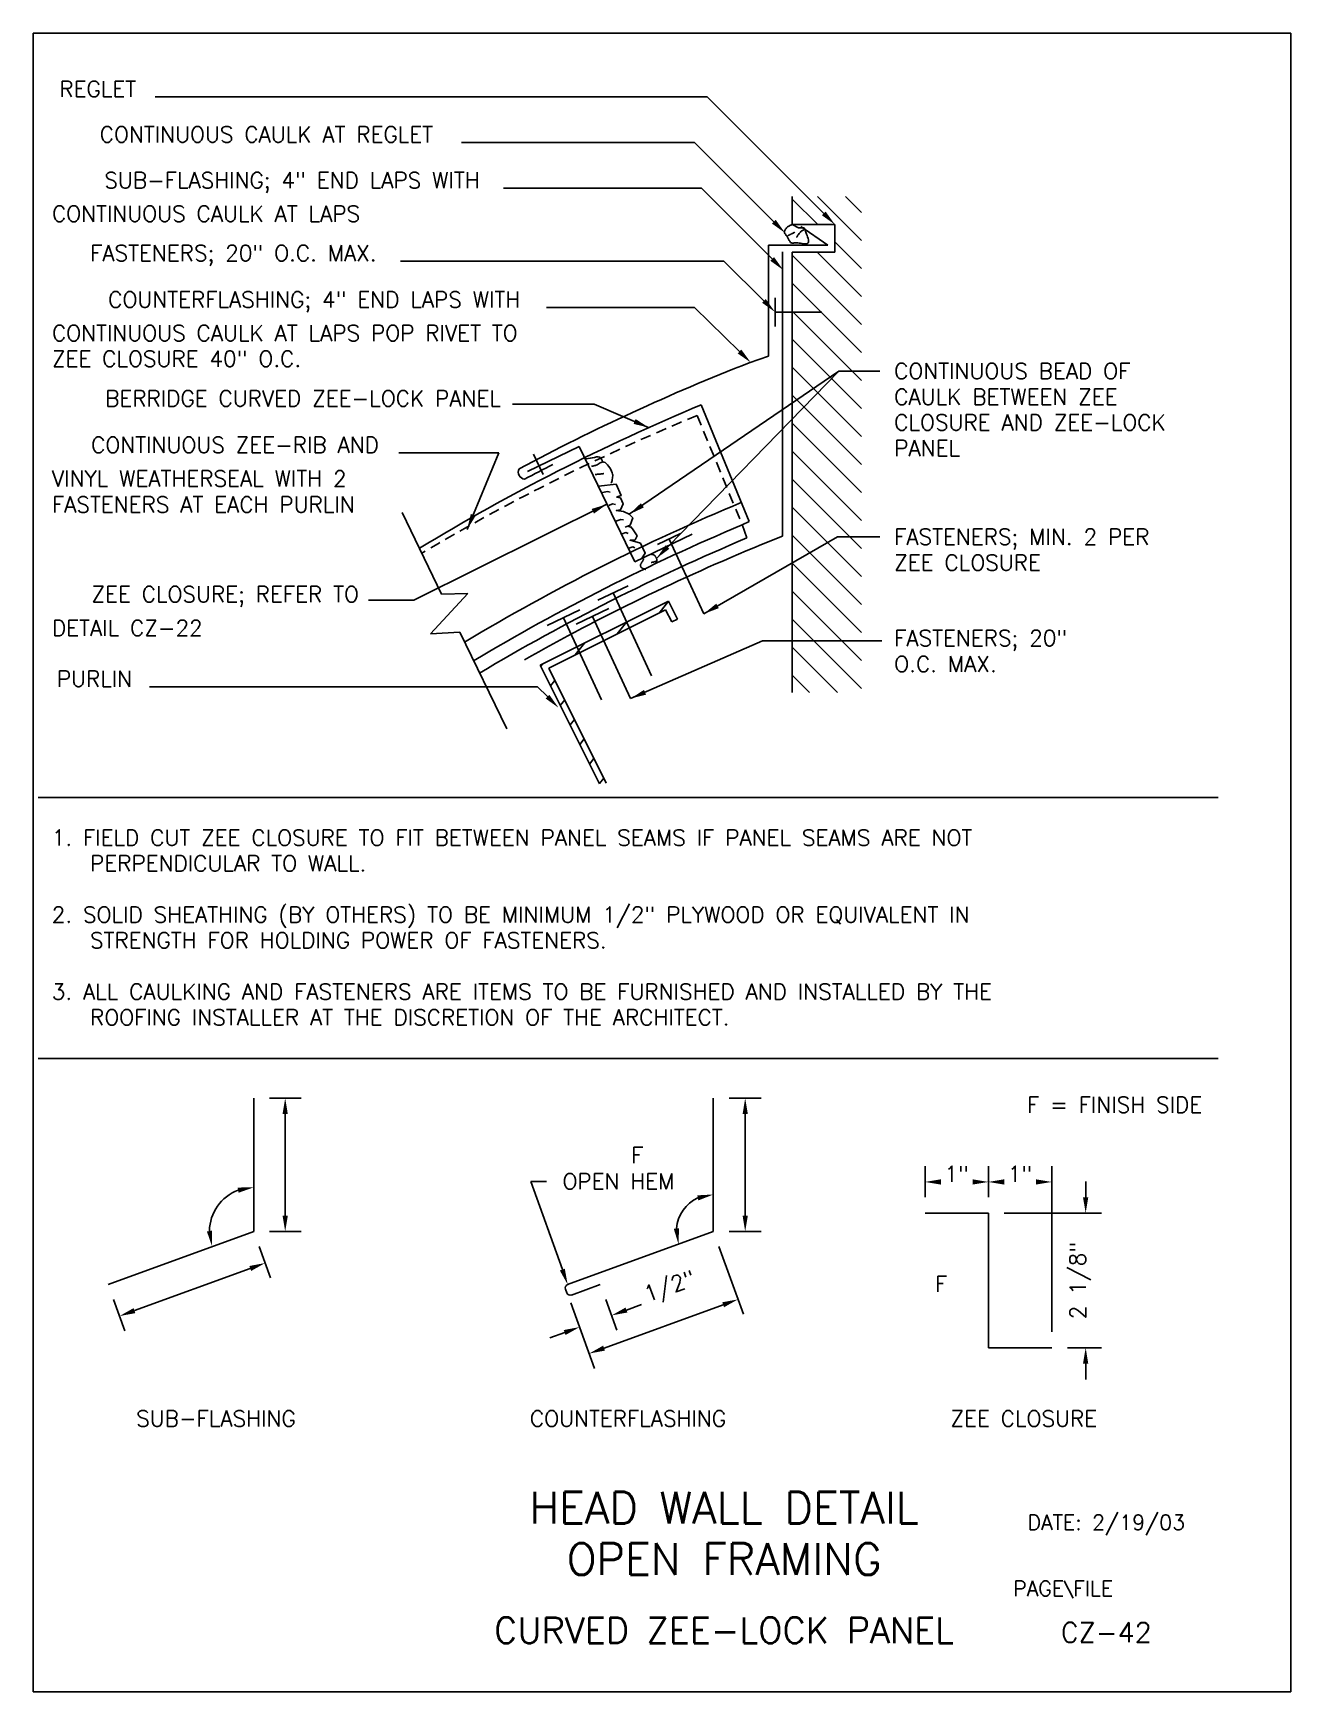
# Model space of a CAD drawing. Extents: x 0 to 19.9, y 0 to 26.2.
import ezdxf
from ezdxf.enums import TextEntityAlignment as Align

# ---------------------------------------------------------------- set-up
doc = ezdxf.new("R2010")
doc.units = 0
doc.header["$LTSCALE"] = 0.333325
doc.header["$MEASUREMENT"] = 0
doc.linetypes.add('HIDDENX2', pattern=[0.75, 0.5, -0.25])
doc.layers.get('0').update_dxf_attribs({"linetype": 'CONTINUOUS'})
for name, color, linetype in [('BORDER', 7, 'CONTINUOUS'), ('CMP-FLSH', 7, 'CONTINUOUS'), ('DIM-TXT', 7, 'CONTINUOUS'), ('STCTR', 7, 'CONTINUOUS'), ('STRCTR', 7, 'CONTINUOUS')]:
    doc.layers.add(name, color=color, linetype=linetype)
doc.styles.add('ROMANS', font='romans', dxfattribs={"height": 0.25})
doc.dimstyles.get("Standard").update_dxf_attribs({"dimtxt": 0.18, "dimasz": 0.18, "dimexe": 0.18, "dimexo": 0.0625, "dimgap": 0.09, "dimtad": 0, "dimtih": 1, "dimtoh": 1, "dimdec": 4, "dimzin": 0, "dimtxsty": 'ROMANS', "dimcen": 0.09, "dimazin": 3, "dimtfac": 1, "dimtdec": 4, "dimtofl": 0, "dimtmove": 0, "dimatfit": 3, "dimtolj": 1, "dimtzin": 0})

# ---------------------------------------------------------------- blocks, each defined once
blk = doc.blocks.new('*X0')
at = {"color": 0, "linetype": 'CONTINUOUS'}
for p, q in [((40.25, 20.804), (40.417, 20.972)), ((39.555, 20.551), (39.722, 20.719)), ((38.86, 20.298), (39.027, 20.466)), ((38.301, 20.181), (38.332, 20.213)), ((38.419, 19.857), (38.497, 19.935)), ((38.536, 19.533), (38.614, 19.611)), ((38.654, 19.209), (38.732, 19.287)), ((38.772, 18.885), (38.85, 18.963)), ((38.89, 18.561), (38.968, 18.639)), ((39.008, 18.237), (39.086, 18.315))]:
    blk.add_line(p, q, dxfattribs=at)
blk = doc.blocks.new('*X1')
at = {"color": 0, "linetype": 'CONTINUOUS'}
for p, q in [((42.741, 26.644), (42.34, 27.045)), ((43.433, 26.394), (42.737, 27.09)), ((43.433, 26.835), (43.179, 27.09)), ((43.433, 25.51), (42.734, 26.209)), ((43.433, 25.952), (43.013, 26.372)), ((43.433, 25.068), (42.34, 26.161)), ((43.433, 24.626), (42.34, 25.719)), ((43.433, 24.184), (42.34, 25.277)), ((43.433, 23.742), (42.34, 24.835)), ((43.433, 23.3), (42.34, 24.393)), ((43.433, 22.858), (42.34, 23.951)), ((43.433, 22.416), (42.34, 23.509)), ((43.433, 21.974), (42.34, 23.068)), ((43.433, 21.532), (42.34, 22.626)), ((43.433, 21.09), (42.34, 22.184)), ((43.433, 20.648), (42.34, 21.742)), ((43.433, 20.206), (42.34, 21.3)), ((43.433, 19.764), (42.34, 20.858)), ((43.433, 19.322), (42.34, 20.416)), ((43.053, 19.261), (42.34, 19.974)), ((42.611, 19.261), (42.34, 19.532))]:
    blk.add_line(p, q, dxfattribs=at)

msp = doc.modelspace()

# ---------------------------------------------------------------- linework, layer by layer
at = {"color": 5, "linetype": 'CONTINUOUS'}
for p, q in [((0, 0), (0, 26.175)), ((0, 26.175), (19.85, 26.175)), ((19.85, 26.175), (19.85, 0)), ((19.85, 0), (0, 0))]:
    msp.add_line(p, q, dxfattribs=at)
at = {"layer": 'BORDER', "color": 3, "linetype": 'CONTINUOUS'}
for p, q in [((10.636, 25.17), (1.928, 25.17)), ((12.478, 23.33), (10.636, 25.17)), ((10.436, 24.452), (6.759, 24.452)), ((11.691, 23.199), (10.436, 24.452)), ((10.551, 23.729), (7.425, 23.729)), ((11.663, 22.613), (10.551, 23.729)), ((10.903, 22.579), (5.798, 22.579)), ((11.533, 21.951), (10.903, 22.579)), ((10.438, 21.846), (8.1, 21.846)), ((11.148, 21.151), (10.438, 21.846)), ((12.715, 20.843), (13.364, 20.843)), ((7.349, 19.553), (5.773, 19.553)), ((12.693, 18.227), (13.364, 18.227)), ((7.96, 15.861), (1.834, 15.861)), ((8.116, 15.705), (7.96, 15.861))]:
    msp.add_line(p, q, dxfattribs=at)
at = {"layer": 'BORDER', "color": 5, "linetype": 'CONTINUOUS'}
for p, q in [((0.078, 14.111), (18.701, 14.111)), ((0.078, 9.993), (18.701, 9.993))]:
    msp.add_line(p, q, dxfattribs=at)
at = {"layer": 'BORDER', "color": 3, "linetype": 'CONTINUOUS'}
for points in [[(12.507, 23.36), (12.449, 23.301), (12.655, 23.154)], [(11.72, 23.229), (11.661, 23.17), (11.868, 23.022)], [(11.693, 22.642), (11.634, 22.584), (11.84, 22.436)], [(11.562, 21.98), (11.504, 21.921), (11.71, 21.774)], [(11.177, 21.181), (11.119, 21.121), (11.327, 20.977)], [(8.146, 15.735), (8.087, 15.676), (8.293, 15.529)]]:
    msp.add_solid(points, dxfattribs=at)
at = {"layer": 'CMP-FLSH', "color": 1, "linetype": 'CONTINUOUS'}
for p, q in [((12.54, 22.827), (12.117, 23.124)), ((11.608, 22.827), (12.54, 22.827)), ((11.608, 22.827), (11.608, 21.079)), ((10.545, 20.311), (11.302, 18.468)), ((8.617, 19.652), (7.803, 19.26)), ((9.494, 17.831), (8.617, 19.652)), ((11.266, 18.21), (11.189, 18.421)), ((10.402, 18.268), (9.494, 17.831)), ((3.481, 9.368), (3.481, 7.264)), ((10.735, 9.368), (10.735, 7.264)), ((14.076, 7.554), (15.076, 7.554)), ((15.076, 7.554), (15.076, 5.429)), ((3.481, 7.264), (1.182, 6.427)), ((10.735, 7.264), (8.436, 6.427)), ((8.402, 6.354), (8.423, 6.296)), ((8.496, 6.262), (8.951, 6.428)), ((15.076, 5.429), (16.076, 5.429))]:
    msp.add_line(p, q, dxfattribs=at)
at = {"layer": 'CMP-FLSH', "color": 6, "linetype": 'CONTINUOUS'}
for p, q in [((11.71, 22.001), (11.71, 21.547)), ((11.71, 21.774), (12.446, 21.774)), ((8.05, 19.208), (7.895, 19.53)), ((9.249, 18.868), (9.209, 18.851)), ((9.268, 18.844), (9.209, 18.851)), ((9.42, 18.413), (9.344, 18.379)), ((9.431, 18.379), (9.388, 18.397))]:
    msp.add_line(p, q, dxfattribs=at)
at = {"layer": 'CMP-FLSH', "color": 9, "linetype": 'HIDDENX2'}
msp.add_line((10.479, 20.143), (11.189, 18.421), dxfattribs=at)
at = {"layer": 'CMP-FLSH', "color": 6, "linetype": 'CONTINUOUS'}
for points in [[(11.982, 23.154, 0), (11.975, 23.152, 0), (11.968, 23.15, 0), (11.959, 23.147, 0), (11.951, 23.144, 0), (11.943, 23.14, 0), (11.935, 23.136, 0), (11.927, 23.132, 0), (11.921, 23.128, 0), (11.915, 23.124, 0), (11.908, 23.118, 0), (11.9, 23.111, 0), (11.892, 23.102, 0), (11.884, 23.093, 0), (11.876, 23.083, 0), (11.869, 23.073, 0), (11.863, 23.063, 0), (11.859, 23.054, 0), (11.857, 23.045, 0), (11.858, 23.036, 0), (11.861, 23.026, 0), (11.866, 23.016, 0), (11.873, 23.005, 0), (11.88, 22.994, 0), (11.887, 22.983, 0), (11.894, 22.973, 0), (11.9, 22.964, 0), (11.906, 22.956, 0), (11.91, 22.947, 0), (11.916, 22.937, 0), (11.921, 22.926, 0), (11.927, 22.914, 0), (11.934, 22.902, 0), (11.941, 22.891, 0), (11.948, 22.881, 0), (11.955, 22.873, 0), (11.963, 22.867, 0), (11.97, 22.864, 0), (11.979, 22.863, 0), (11.989, 22.862, 0), (12, 22.863, 0), (12.011, 22.864, 0), (12.022, 22.865, 0), (12.032, 22.866, 0), (12.042, 22.867, 0), (12.05, 22.867, 0), (12.067, 22.866, 0), (12.088, 22.863, 0), (12.111, 22.859, 0), (12.135, 22.855, 0), (12.159, 22.852, 0), (12.182, 22.851, 0), (12.203, 22.853, 0), (12.22, 22.858, 0), (12.232, 22.867, 0), (12.238, 22.88, 0), (12.239, 22.897, 0), (12.237, 22.916, 0), (12.231, 22.937, 0), (12.223, 22.959, 0), (12.215, 22.981, 0), (12.206, 23.001, 0), (12.199, 23.019, 0), (12.194, 23.035, 0), (12.192, 23.041, 0), (12.191, 23.047, 0), (12.19, 23.055, 0), (12.188, 23.063, 0), (12.186, 23.071, 0), (12.184, 23.078, 0), (12.181, 23.085, 0), (12.178, 23.09, 0), (12.175, 23.094, 0), (12.167, 23.098, 0), (12.157, 23.101, 0), (12.146, 23.102, 0), (12.134, 23.103, 0), (12.122, 23.102, 0), (12.109, 23.102, 0), (12.098, 23.102, 0), (12.087, 23.103, 0), (12.078, 23.104, 0), (12.069, 23.108, 0), (12.059, 23.113, 0), (12.048, 23.119, 0), (12.036, 23.126, 0), (12.024, 23.133, 0), (12.013, 23.14, 0), (12.001, 23.146, 0), (11.991, 23.151, 0), (11.982, 23.154, 0)], [(11.906, 22.976, 0), (11.911, 22.978, 0), (11.917, 22.982, 0), (11.924, 22.985, 0), (11.931, 22.989, 0), (11.938, 22.992, 0), (11.945, 22.996, 0), (11.952, 23, 0), (11.958, 23.003, 0), (11.963, 23.005, 0), (11.969, 23.008, 0), (11.976, 23.012, 0), (11.985, 23.016, 0), (11.993, 23.021, 0), (12.002, 23.025, 0), (12.009, 23.029, 0), (12.015, 23.032, 0), (12.019, 23.034, 0), (12.021, 23.035, 0)], [(12.175, 23.075, 0), (12.169, 23.073, 0), (12.162, 23.07, 0), (12.155, 23.067, 0), (12.148, 23.064, 0), (12.141, 23.06, 0), (12.134, 23.056, 0), (12.127, 23.052, 0), (12.122, 23.049, 0), (12.117, 23.045, 0), (12.109, 23.037, 0), (12.1, 23.026, 0), (12.09, 23.014, 0), (12.08, 23, 0), (12.071, 22.987, 0), (12.062, 22.975, 0), (12.056, 22.965, 0), (12.051, 22.958, 0), (12.05, 22.956, 0)], [(8.987, 19.405, 0), (8.986, 19.414, 0), (8.983, 19.423, 0), (8.979, 19.433, 0), (8.974, 19.443, 0), (8.968, 19.453, 0), (8.961, 19.462, 0), (8.954, 19.471, 0), (8.947, 19.477, 0), (8.94, 19.482, 0), (8.919, 19.488, 0), (8.891, 19.487, 0), (8.859, 19.481, 0), (8.826, 19.474, 0), (8.792, 19.466, 0), (8.761, 19.461, 0), (8.734, 19.46, 0), (8.714, 19.465, 0), (8.703, 19.479, 0)], [(9.119, 19.073, 0), (9.126, 19.084, 0), (9.132, 19.099, 0), (9.137, 19.116, 0), (9.141, 19.134, 0), (9.144, 19.152, 0), (9.146, 19.171, 0), (9.147, 19.188, 0), (9.147, 19.204, 0), (9.145, 19.217, 0), (9.138, 19.238, 0), (9.128, 19.263, 0), (9.116, 19.288, 0), (9.1, 19.315, 0), (9.083, 19.34, 0), (9.065, 19.364, 0), (9.045, 19.383, 0), (9.026, 19.398, 0), (9.007, 19.407, 0), (8.994, 19.408, 0), (8.98, 19.405, 0), (8.965, 19.4, 0), (8.949, 19.392, 0), (8.932, 19.383, 0), (8.916, 19.373, 0), (8.901, 19.365, 0), (8.886, 19.358, 0), (8.874, 19.353, 0), (8.868, 19.352, 0), (8.862, 19.35, 0), (8.854, 19.347, 0), (8.846, 19.345, 0), (8.838, 19.343, 0), (8.831, 19.342, 0), (8.824, 19.343, 0), (8.819, 19.344, 0), (8.815, 19.347, 0)], [(8.868, 19.21, 0), (8.879, 19.211, 0), (8.892, 19.213, 0), (8.905, 19.214, 0), (8.92, 19.215, 0), (8.934, 19.217, 0), (8.949, 19.218, 0), (8.963, 19.22, 0), (8.975, 19.221, 0), (8.986, 19.222, 0), (8.988, 19.222, 0), (8.99, 19.222, 0), (8.993, 19.223, 0), (8.996, 19.223, 0), (8.999, 19.223, 0), (9.001, 19.224, 0), (9.004, 19.224, 0), (9.005, 19.224, 0), (9.005, 19.224, 0)], [(9.249, 18.868, 0), (9.279, 18.879, 0), (9.201, 19.056, 0), (8.924, 19.028, 0)], [(8.985, 18.927, 0), (9.067, 18.94, 0), (9.105, 18.93, 0)], [(9.084, 18.722, 0), (9.144, 18.746, 0), (9.191, 18.737, 0)], [(9.42, 18.413, 0), (9.464, 18.526, 0), (9.409, 18.583, 0), (9.315, 18.625, 0), (9.203, 18.644, 0), (9.272, 18.651, 0), (9.312, 18.748, 0), (9.268, 18.844, 0)], [(9.196, 18.476, 0), (9.277, 18.501, 0), (9.319, 18.497, 0)], [(9.599, 17.881, 0), (9.66, 17.97, 0), (9.584, 18.127, 0), (9.42, 18.172, 0), (9.499, 18.18, 0), (9.533, 18.245, 0), (9.462, 18.351, 0), (9.426, 18.388, 0)], [(9.296, 18.276, 0), (9.356, 18.295, 0), (9.391, 18.281, 0)], [(9.403, 18.048, 0), (9.463, 18.067, 0), (9.498, 18.054, 0)], [(9.634, 17.878, 0), (9.633, 17.875, 0), (9.631, 17.871, 0), (9.629, 17.866, 0), (9.628, 17.862, 0), (9.626, 17.857, 0), (9.624, 17.853, 0), (9.622, 17.849, 0), (9.62, 17.845, 0), (9.619, 17.842, 0), (9.616, 17.837, 0), (9.612, 17.831, 0), (9.608, 17.825, 0), (9.604, 17.819, 0), (9.6, 17.813, 0), (9.596, 17.806, 0), (9.592, 17.8, 0), (9.59, 17.795, 0), (9.588, 17.789, 0), (9.588, 17.786, 0), (9.587, 17.781, 0), (9.587, 17.776, 0), (9.588, 17.771, 0), (9.588, 17.765, 0), (9.589, 17.76, 0), (9.59, 17.755, 0), (9.592, 17.751, 0), (9.593, 17.748, 0), (9.595, 17.745, 0), (9.598, 17.742, 0), (9.601, 17.74, 0), (9.605, 17.737, 0), (9.609, 17.735, 0), (9.613, 17.732, 0), (9.617, 17.73, 0), (9.621, 17.728, 0), (9.624, 17.727, 0), (9.628, 17.725, 0), (9.634, 17.723, 0), (9.64, 17.72, 0), (9.647, 17.718, 0), (9.654, 17.716, 0), (9.66, 17.714, 0), (9.665, 17.712, 0), (9.668, 17.711, 0), (9.669, 17.711, 0)], [(9.804, 17.832, 0), (9.799, 17.831, 0), (9.793, 17.829, 0), (9.786, 17.828, 0), (9.778, 17.826, 0), (9.771, 17.825, 0), (9.764, 17.824, 0), (9.759, 17.823, 0), (9.755, 17.822, 0), (9.754, 17.822, 0)], [(9.757, 17.948, 0), (9.761, 17.948, 0), (9.766, 17.948, 0), (9.772, 17.947, 0), (9.778, 17.946, 0), (9.784, 17.945, 0), (9.79, 17.943, 0), (9.795, 17.941, 0), (9.8, 17.939, 0), (9.804, 17.937, 0), (9.807, 17.934, 0), (9.811, 17.931, 0), (9.815, 17.926, 0), (9.818, 17.922, 0), (9.822, 17.916, 0), (9.825, 17.911, 0), (9.828, 17.906, 0), (9.831, 17.902, 0), (9.833, 17.898, 0), (9.834, 17.896, 0), (9.835, 17.894, 0), (9.836, 17.892, 0), (9.837, 17.889, 0), (9.838, 17.887, 0), (9.839, 17.884, 0), (9.839, 17.882, 0), (9.84, 17.88, 0), (9.84, 17.878, 0), (9.841, 17.874, 0), (9.842, 17.871, 0), (9.843, 17.866, 0), (9.843, 17.862, 0), (9.844, 17.857, 0), (9.844, 17.853, 0), (9.845, 17.848, 0), (9.844, 17.845, 0), (9.844, 17.841, 0), (9.843, 17.839, 0), (9.842, 17.836, 0), (9.84, 17.833, 0), (9.838, 17.829, 0), (9.836, 17.826, 0), (9.834, 17.823, 0), (9.832, 17.821, 0), (9.831, 17.82, 0), (9.831, 17.819, 0)], [(9.843, 17.852, 0), (9.84, 17.85, 0), (9.836, 17.847, 0), (9.831, 17.845, 0), (9.826, 17.842, 0), (9.822, 17.84, 0), (9.817, 17.837, 0), (9.812, 17.835, 0), (9.808, 17.834, 0), (9.804, 17.832, 0)], [(9.669, 17.711, 0), (9.669, 17.711, 0), (9.669, 17.711, 0), (9.669, 17.711, 0), (9.669, 17.711, 0), (9.669, 17.711, 0), (9.669, 17.711, 0), (9.669, 17.711, 0), (9.669, 17.711, 0), (9.669, 17.711, 0)]]:
    msp.add_polyline3d(points, dxfattribs=at)
at = {"layer": 'CMP-FLSH', "color": 1, "linetype": 'CONTINUOUS'}
for centre, start, end in [((8.456, 6.374), 109.9986, 199.9989), ((8.477, 6.316), 200.0028, 289.9983)]:
    msp.add_arc(centre, 0.057, start, end, dxfattribs=at)
at = {"layer": 'DIM-TXT', "color": 1, "linetype": 'CONTINUOUS'}
for p, q in [((11.825, 22.726), (11.825, 18.235)), ((11.302, 20.974), (11.608, 21.079)), ((11.191, 18.416), (11.302, 18.468)), ((11.493, 18.104), (11.825, 18.235))]:
    msp.add_line(p, q, dxfattribs=at)
at = {"layer": 'DIM-TXT', "color": 6, "linetype": 'CONTINUOUS'}
for p, q in [((9.856, 18.106), (10.217, 18.279)), ((10.037, 18.192), (10.585, 17.012)), ((8.914, 17.227), (9.392, 17.456)), ((9.153, 17.341), (9.76, 16.034)), ((8.112, 16.826), (8.628, 17.074)), ((8.568, 16.847), (9.084, 17.095)), ((8.37, 16.95), (8.972, 15.653)), ((8.826, 16.971), (9.428, 15.674))]:
    msp.add_line(p, q, dxfattribs=at)
at = {"layer": 'DIM-TXT', "color": 3, "linetype": 'CONTINUOUS'}
for p, q in [((3.731, 9.368), (4.228, 9.368)), ((10.985, 9.368), (11.488, 9.368)), ((3.978, 7.514), (3.978, 9.118)), ((11.238, 7.514), (11.238, 9.118)), ((14.076, 7.804), (14.076, 8.296)), ((15.076, 7.804), (15.076, 8.296)), ((16.076, 5.679), (16.076, 8.296)), ((7.854, 8.056), (8.104, 8.056)), ((8.352, 6.663), (7.856, 8.056)), ((16.612, 7.804), (16.612, 8.054)), ((15.326, 7.554), (16.862, 7.554)), ((3.731, 7.264), (4.228, 7.264)), ((10.985, 7.264), (11.488, 7.264)), ((3.566, 7.029), (3.747, 6.532)), ((10.82, 7.029), (11.21, 5.958)), ((1.598, 6.016), (3.427, 6.681)), ((1.268, 6.192), (1.449, 5.695)), ((8.484, 6.139), (8.861, 5.103)), ((9.01, 5.424), (10.889, 6.108)), ((9.037, 6.193), (9.214, 5.705)), ((9.364, 6.025), (9.599, 6.111)), ((8.389, 5.67), (8.154, 5.585)), ((16.326, 5.429), (16.862, 5.429)), ((16.612, 5.179), (16.612, 4.929))]:
    msp.add_line(p, q, dxfattribs=at)
at = {"layer": 'DIM-TXT', "color": 1, "linetype": 'CONTINUOUS'}
for centre, radius, start, end in [((23.561, -10.419), 33.701, 111.3314, 118.1345), ((23.561, -10.775), 33.701, 112.7199, 121.2148), ((23.561, -10.629), 33.701, 117.11, 117.9653), ((7.769, 19.249), 0.112, 152.5337, 264.0717), ((24.132, -12.342), 33.701, 112.5969, 120.9318), ((24.245, -12.655), 33.701, 112.7898, 120.8754), ((24.32, -12.861), 33.701, 112.7898, 120.8383), ((24.32, -13.061), 33.701, 112.371, 119.4456)]:
    msp.add_arc(centre, radius, start, end, dxfattribs=at)
at = {"layer": 'DIM-TXT', "color": 9, "linetype": 'HIDDENX2'}
msp.add_arc((23.339, -11.009), 33.701, 112.4304, 120.6994, dxfattribs=at)
at = {"layer": 'DIM-TXT', "color": 3, "linetype": 'CONTINUOUS'}
for centre, radius, start, end in [((3.481, 7.264), 0.698, 110.6427, 179.3573), ((10.735, 7.264), 0.584, 114.7034, 175.2966)]:
    msp.add_arc(centre, radius, start, end, dxfattribs=at)
for points in [[(3.936, 9.118), (4.019, 9.118), (3.978, 9.368)], [(11.197, 9.118), (11.28, 9.118), (11.238, 9.368)], [(3.227, 7.958), (3.242, 7.876), (3.481, 7.961)], [(14.326, 8.088), (14.326, 8.005), (14.076, 8.046)], [(14.826, 8.088), (14.826, 8.005), (15.076, 8.046)], [(15.326, 8.088), (15.326, 8.005), (15.076, 8.046)], [(15.826, 8.088), (15.826, 8.005), (16.076, 8.046)], [(10.482, 7.835), (10.499, 7.754), (10.735, 7.848)], [(16.57, 7.804), (16.653, 7.804), (16.612, 7.554)], [(3.936, 7.514), (4.019, 7.514), (3.978, 7.264)], [(11.197, 7.514), (11.28, 7.514), (11.238, 7.264)], [(2.824, 7.279), (2.742, 7.265), (2.825, 7.025)], [(10.194, 7.317), (10.111, 7.306), (10.186, 7.064)], [(3.412, 6.72), (3.441, 6.642), (3.662, 6.767)], [(8.391, 6.677), (8.313, 6.649), (8.436, 6.427)], [(1.584, 6.055), (1.612, 5.976), (1.363, 5.93)], [(9.35, 6.064), (9.378, 5.986), (9.129, 5.94)], [(10.875, 6.147), (10.904, 6.069), (11.124, 6.193)], [(8.374, 5.709), (8.403, 5.631), (8.624, 5.756)], [(8.996, 5.463), (9.025, 5.385), (8.775, 5.338)], [(16.57, 5.179), (16.653, 5.179), (16.612, 5.429)]]:
    msp.add_solid(points, dxfattribs=at)
at = {"layer": 'STCTR', "color": 2, "linetype": 'CONTINUOUS'}
for p, q in [((6.444, 17.323), (5.825, 18.61)), ((6.858, 17.333), (6.272, 16.696)), ((6.444, 17.323), (6.858, 17.333)), ((6.272, 16.696), (6.734, 16.72)), ((6.734, 16.72), (7.474, 15.197))]:
    msp.add_line(p, q, dxfattribs=at)
at = {"layer": 'STRCTR', "color": 4, "linetype": 'CONTINUOUS'}
for p, q in [((11.982, 23.154), (11.982, 23.6)), ((12.655, 23.154), (11.982, 23.154)), ((12.655, 22.719), (12.655, 23.154)), ((11.982, 22.719), (12.655, 22.719)), ((11.982, 22.719), (11.982, 15.771)), ((10.027, 17.21), (8.004, 16.201)), ((8.138, 16.156), (9.982, 17.076)), ((10.078, 16.883), (9.982, 17.076)), ((10.027, 17.21), (10.168, 16.928)), ((10.168, 16.928), (10.078, 16.883)), ((8.938, 14.33), (8.004, 16.201)), ((9.043, 14.342), (8.138, 16.156))]:
    msp.add_line(p, q, dxfattribs=at)

# ---------------------------------------------------------------- block references
msp.add_blockref('*X1', (-30.358, -3.49), dxfattribs=at)
at = {"layer": 'STRCTR', "color": 4, "linetype": 'CONTINUOUS', "rotation": 6.511722409821891}
msp.add_blockref('*X0', (-27.752, -8.21), dxfattribs=at)

# ---------------------------------------------------------------- texts
at = {"layer": 'BORDER', "color": 3, "linetype": 'CONTINUOUS', "style": 'ROMANS'}
for s, p in [('REGLET', (1.625, 25.17)), ('CONTINUOUS CAULK AT REGLET', (6.312, 24.452)), ('SUB-FLASHING; 4" END LAPS WITH', (7.048, 23.729)), ('FASTENERS; 20" O.C. MAX.', (5.421, 22.579)), ('COUNTERFLASHING; 4" END LAPS WITH', (7.688, 21.846)), ('BERRIDGE CURVED ZEE-LOCK PANEL', (7.383, 20.286)), ('CONTINUOUS ZEE-RIB AND', (5.458, 19.553)), ('ZEE CLOSURE; REFER TO', (5.142, 17.197)), ('PURLIN', (1.563, 15.861)), ('F = FINISH SIDE', (18.452, 9.139))]:
    msp.add_text(s, height=0.25, dxfattribs=at).set_placement(p, align=Align.RIGHT)
for s, height, p in [('CONTINUOUS CAULK AT LAPS', 0.25, (0.297, 23.2)), ('CONTINUOUS CAULK AT LAPS POP RIVET TO', 0.25, (0.297, 21.317)), ('ZEE CLOSURE 40" O.C.', 0.25, (0.297, 20.912)), ('CONTINUOUS BEAD OF', 0.25, (13.589, 20.718)), ('CAULK BETWEEN ZEE', 0.25, (13.591, 20.311)), ('CLOSURE AND ZEE-LOCK', 0.25, (13.591, 19.907)), ('PANEL', 0.25, (13.591, 19.502)), ('VINYL WEATHERSEAL WITH 2', 0.25, (0.297, 19.021)), ('FASTENERS AT EACH PURLIN', 0.25, (0.297, 18.611)), ('FASTENERS; MIN. 2 PER', 0.25, (13.589, 18.102)), ('ZEE CLOSURE', 0.25, (13.591, 17.694)), ('DETAIL CZ-22', 0.25, (0.297, 16.662)), ('FASTENERS; 20"', 0.25, (13.589, 16.504)), ('O.C. MAX.', 0.25, (13.591, 16.095)), ('1. FIELD CUT ZEE CLOSURE TO FIT BETWEEN PANEL SEAMS IF PANEL SEAMS ARE NOT', 0.25, (0.294, 13.354)), ('PERPENDICULAR TO WALL.', 0.25, (0.898, 12.949)), ('2. SOLID SHEATHING (BY OTHERS) TO BE MINIMUM 1/2" PLYWOOD OR EQUIVALENT IN', 0.25, (0.294, 12.14)), ('STRENGTH FOR HOLDING POWER OF FASTENERS.', 0.25, (0.898, 11.735)), ('3. ALL CAULKING AND FASTENERS ARE ITEMS TO BE FURNISHED AND INSTALLED BY THE', 0.25, (0.294, 10.924)), ('ROOFING INSTALLER AT THE DISCRETION OF THE ARCHITECT.', 0.25, (0.898, 10.519)), ('F', 0.25, (9.44, 8.344)), ('F', 0.25, (14.234, 6.311)), ('PAGE\\FILE', 0.2377, (15.468, 1.512))]:
    msp.add_text(s, height=height, dxfattribs=at).set_placement(p)
for s, p in [('HEAD WALL DETAIL', (10.905, 2.655)), ('OPEN FRAMING', (10.905, 1.845))]:
    msp.add_text(s, height=0.5, dxfattribs=at).set_placement(p, align=Align.CENTER)
msp.add_text('DATE: 2/19/03', height=0.23775, dxfattribs=at).set_placement((16.937, 2.656), align=Align.MIDDLE)
at = {"layer": 'BORDER', "color": 5, "style": 'ROMANS'}
msp.add_text('CURVED ZEE-LOCK PANEL', height=0.40711, dxfattribs=at).set_placement((10.903, 0.971), align=Align.MIDDLE)
at = {"layer": 'BORDER', "color": 2, "linetype": 'CONTINUOUS', "style": 'ROMANS'}
msp.add_text('CZ-42', height=0.3125, dxfattribs=at).set_placement((16.937, 0.938), align=Align.MIDDLE)
at = {"layer": 'DIM-TXT', "color": 3, "linetype": 'CONTINUOUS', "style": 'ROMANS'}
msp.add_text('OPEN HEM', height=0.25, dxfattribs=at).set_placement((8.354, 7.931))
for p in [(14.576, 8.046), (15.576, 8.046)]:
    msp.add_text('1"', height=0.25, dxfattribs=at).set_placement(p, align=Align.CENTER)
for s, rotation, p in [('2 1/8"', 90, (16.612, 6.491)), ('1/2"', 20, (10.086, 6.288))]:
    msp.add_text(s, height=0.25, rotation=rotation, dxfattribs=at).set_placement(p, align=Align.CENTER)
at = {"layer": 'DIM-TXT', "color": 4, "linetype": 'CONTINUOUS', "style": 'ROMANS'}
for s, p in [('SUB-FLASHING', (2.885, 4.188)), ('COUNTERFLASHING', (9.389, 4.188)), ('ZEE CLOSURE', (15.636, 4.188))]:
    msp.add_text(s, height=0.25, dxfattribs=at).set_placement(p, align=Align.CENTER)

# ---------------------------------------------------------------- leaders
at = {"layer": 'DIM-TXT', "color": 3, "linetype": 'CONTINUOUS'}
for points in [[(9.409, 18.583), (12.715, 20.843)], [(9.838, 17.887), (12.715, 20.843)], [(9.722, 19.949), (8.855, 20.32), (7.568, 20.32)], [(6.85, 18.342), (7.349, 19.553)], [(9.056, 18.741), (6.008, 17.229), (5.29, 17.229)], [(10.585, 17.012), (12.693, 18.227)], [(9.428, 15.674), (11.512, 16.584), (13.394, 16.584)]]:
    msp.add_leader(points, dimstyle='STANDARD', override={"dimtxt": 0.25, "dimasz": 0.25, "dimexe": 0.25, "dimexo": 0.25, "dimgap": 0.25, "dimtih": 0, "dimtoh": 0, "dimlfac": -0.0625, "dimcen": 0.25, "dimclrd": 3, "dimclre": 3, "dimclrt": 3, "dimtix": 1}, dxfattribs=at)

doc.saveas('drawing.dxf')
